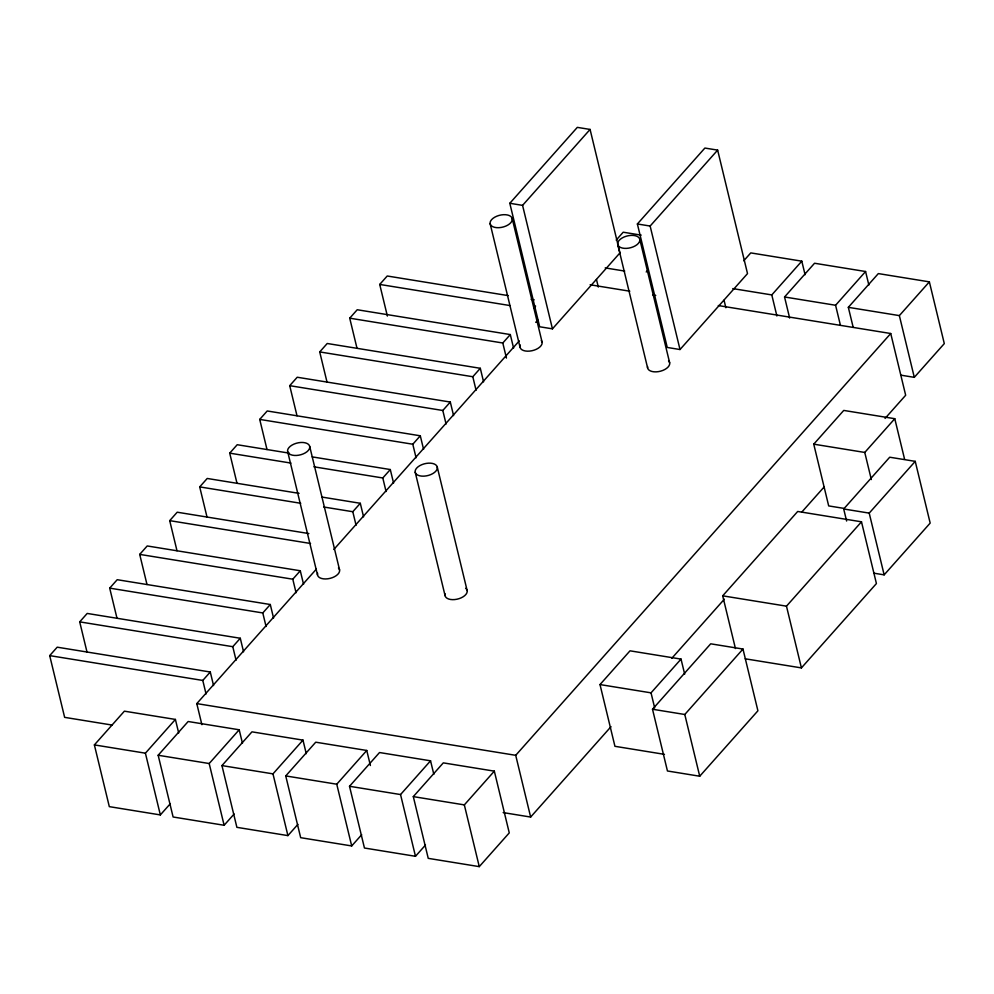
<?xml version="1.0" encoding="UTF-8"?>
<svg xmlns="http://www.w3.org/2000/svg" width="994" height="994" viewBox="0 0 994 994"><rect width="100%" height="100%" fill="white"/><g stroke="black" fill="none" stroke-linecap="round" stroke-linejoin="round"><path stroke-width="1.49" d="M112.098 725.061L64.635 717.357L49.7 655.618L57.205 647.181L210.281 672.006L213.561 685.562M86.987 651.989L79.706 621.871L87.199 613.435L240.287 638.26L243.567 651.816M116.994 618.243L109.7 588.137L117.205 579.701L270.293 604.514L273.561 618.069M146.988 584.509L139.707 554.391L147.211 545.954L300.287 570.767L303.568 584.323M176.994 550.763L169.713 520.645L177.205 512.208L308.861 533.554M207 517.017L199.707 486.898L207.212 478.462L299.057 493.359M236.994 483.27L229.713 453.152L237.218 444.716L289.266 453.152M267.001 449.524L259.72 419.406L267.212 410.969L420.3 435.794L423.581 449.35M297.007 415.79L289.714 385.672L297.218 377.235L450.307 402.048L453.575 415.604M327.001 382.044L319.72 351.926L327.225 343.489L480.301 368.302L483.581 381.858M357.008 348.298L349.726 318.179L357.219 309.743L510.307 334.568L513.587 348.111M387.374 316.055L379.72 284.433L387.225 275.997L508.158 295.603M509.81 203.285L577.315 127.369L590.076 129.431L619.945 252.911L552.44 328.84L539.68 326.777L509.81 203.285L522.571 205.36L590.076 129.431M170.347 803.674L160.345 814.918L109.315 806.643L94.38 744.904L124.387 711.17L175.404 719.432L178.684 732.988M206.056 693.998L202.788 680.443L210.281 672.006M236.063 660.252L232.782 646.696L240.287 638.26M266.069 626.506L262.789 612.95L270.293 604.514M296.063 592.759L292.795 579.204L300.287 570.767M356.076 525.279L352.795 511.724L360.3 503.287L322.019 497.075M386.07 491.533L382.802 477.977L390.294 469.541L312.228 456.88M416.076 457.787L412.796 444.231L420.3 435.794M446.082 424.04L442.802 410.485L450.307 402.048M476.076 390.294L472.809 376.738L480.301 368.302M506.443 358.064L502.802 343.005L510.307 334.568M533.741 308.202L535.617 306.09M160.345 814.918L145.41 753.179L175.404 719.432M201.894 724.676L196.787 703.603L316.303 569.177M333.822 549.483L519.266 340.892M535.754 322.354L537.816 320.043M234.124 814.011L224.122 825.269L173.105 816.993L158.158 755.254L188.164 721.507L239.194 729.782L242.474 743.338M616.193 240.088L623.201 232.211L641.205 235.131M637.378 223.973L704.883 148.056L717.643 150.119L747.513 273.598L680.008 349.528L667.247 347.453L637.378 223.973L650.138 226.048L717.643 150.119M224.122 825.269L209.187 763.529L239.194 729.782M646.224 271.983L648.225 269.734M297.914 824.361L287.912 835.606L236.883 827.331L221.948 765.591L251.954 731.845L302.984 740.12L306.251 753.676M287.912 835.606L272.977 773.866L302.984 740.12M361.704 834.699L351.702 845.944L300.673 837.681L285.738 775.929L315.732 742.195L366.761 750.47L370.402 765.517M743.76 260.776L750.768 252.898L801.798 261.173L805.078 274.729M351.702 845.944L336.755 784.204L366.761 750.47M776.898 316.005L771.791 294.92L801.798 261.173M425.482 845.049L415.48 856.294L364.45 848.019L349.515 786.279L379.522 752.533L430.551 760.808L433.831 774.363M789.646 318.068L784.552 296.982L814.546 263.248L865.575 271.511L868.855 285.067M415.48 856.294L400.545 794.554L430.551 760.808M840.315 324.839L835.581 305.257L865.575 271.511M413.305 796.616L443.299 762.87L494.329 771.145L509.263 832.885L479.27 866.631L428.24 858.356L413.305 796.616L464.335 804.891L494.329 771.145M853.076 326.902L848.329 307.332L878.336 273.586L929.365 281.861L944.3 343.601L914.294 377.347L900.788 375.148M914.294 377.347L899.359 315.607L929.365 281.861M503.175 812.595L530.647 817.056L515.712 755.316L890.736 333.512L718.302 305.556M664.464 754.347L614.938 746.308L600.003 684.568L630.01 650.821L681.027 659.097L684.68 674.156M843.695 508.344L828.685 505.909L813.751 444.169L843.744 410.423L894.774 418.698L904.615 459.352M735.448 648.535L722.688 595.828L797.697 511.463L861.487 521.813L876.422 583.553L801.412 667.906L745.227 658.798M530.647 817.056L611.012 726.664M671.795 658.301L724.34 599.196M801.611 512.283L824.287 486.799M885.07 418.424L905.671 395.252L890.736 333.512M654.673 707.902L651.033 692.843L681.027 659.097M871.328 479.543L864.768 452.444L894.774 418.698M652.511 709.244L710.698 643.814L742.978 649.045L757.913 710.785L699.726 776.227L667.446 770.984L652.511 709.244L684.791 714.487L742.978 649.045M846.615 521.03L843.695 508.978L889.717 457.215L915.238 461.353L930.173 523.092L884.151 574.855L873.639 573.153M801.412 667.906L786.478 606.166L861.487 521.813M884.151 574.855L869.216 513.115L915.238 461.353M605.197 267.908L624.717 271.076M732.777 288.595L771.791 294.92M784.552 296.982L835.581 305.257M848.329 307.332L899.359 315.607M590.125 284.769L629.798 291.205M652.685 294.907L655.742 295.404M531.119 299.331L534.188 299.828M379.72 284.433L509.847 305.531M349.726 318.179L502.802 343.005M319.72 351.926L472.809 376.738M813.751 444.169L864.768 452.444M289.714 385.672L442.802 410.485M843.695 508.978L869.216 513.115M259.72 419.406L412.796 444.231M229.713 453.152L290.944 463.08M313.905 466.807L382.802 477.977M199.707 486.898L300.747 503.287M323.709 507.002L352.795 511.724M722.688 595.828L786.478 606.166M169.713 520.645L310.55 543.482M139.707 554.391L292.795 579.204M109.7 588.137L262.789 612.95M600.003 684.568L651.033 692.843M79.706 621.871L232.782 646.696M49.7 655.618L202.788 680.443M196.787 703.603L515.712 755.316M94.38 744.904L145.41 753.179M158.158 755.254L209.187 763.529M221.948 765.591L272.977 773.866M285.738 775.929L336.755 784.204M349.515 786.279L400.545 794.554M724.042 300.2L725.869 307.73M650.138 226.048L680.008 349.528M639.788 239.33A11.319 6.113 -13.6 0 1 624.307 248.351A11.319 6.113 -13.6 0 1 622.169 237.964A11.319 6.113 -13.6 0 1 639.788 239.33L669.658 362.81M617.721 244.437L647.603 367.917M596.475 279.513L598.301 287.042M684.791 714.487L699.726 776.227M522.571 205.36L552.44 328.84M512.221 218.643A11.319 6.113 -13.6 0 1 496.739 227.663A11.319 6.113 -13.6 0 1 494.602 217.276A11.319 6.113 -13.6 0 1 512.221 218.643L542.09 342.135M490.154 223.749L520.024 347.229M437.273 467.105A11.319 6.113 -13.6 0 1 421.791 476.126A11.319 6.113 -13.6 0 1 419.654 465.739A11.319 6.113 -13.6 0 1 437.273 467.105L467.143 590.585M415.206 472.2L445.088 595.679M390.294 469.541L393.574 483.096M464.335 804.891L479.27 866.631M360.3 503.287L363.568 516.843M309.706 446.418A11.319 6.113 -13.6 0 1 294.224 455.438A11.319 6.113 -13.6 0 1 292.087 445.051A11.319 6.113 -13.6 0 1 309.706 446.418L339.575 569.897M287.639 451.524L317.508 575.004M466.633 589.367A11.319 6.113 -13.6 0 1 456.954 599.22A11.319 6.113 -13.6 0 1 445.188 593.89M465.639 588.324A11.319 6.113 -13.6 0 1 466.348 588.995M668.54 360.884A11.319 6.113 -13.6 0 1 660.637 371.16A11.319 6.113 -13.6 0 1 647.591 366.575M541.295 340.544A11.319 6.113 -13.6 0 1 531.889 350.758A11.319 6.113 -13.6 0 1 520.297 344.968M338.445 567.972A11.319 6.113 -13.6 0 1 330.17 578.346A11.319 6.113 -13.6 0 1 317.62 573.215"/></g></svg>
